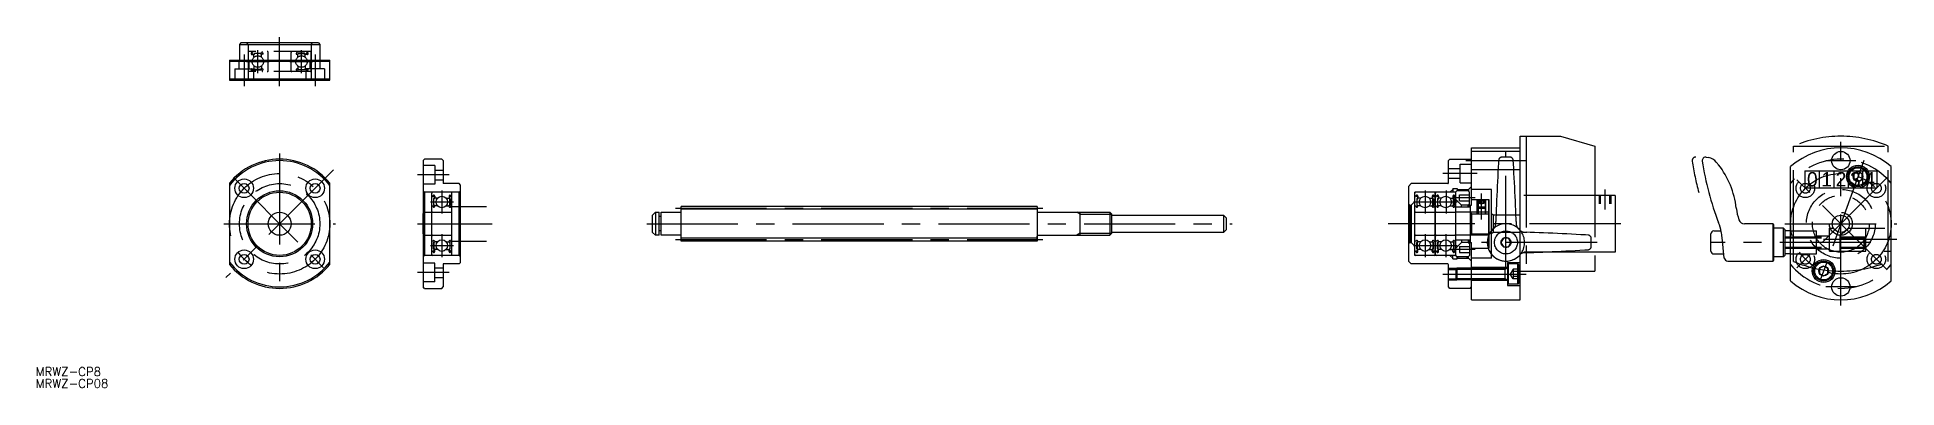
# Model space of a CAD drawing. Extents: x -84 to 564, y -57 to 65.
import ezdxf

# ---------------------------------------------------------------- set-up
doc = ezdxf.new("R2010")
doc.units = 0
for name, pattern in [('CENTER', [50.8, 31.75, -6.35, 6.35, -6.35]), ('DASHED', [19.05, 12.7, -6.35]), ('PHANTOM', [63.5, 31.75, -6.35, 6.35, -6.35, 6.35, -6.35])]:
    doc.linetypes.add(name, pattern=pattern)
doc.layers.get('0').update_dxf_attribs({"linetype": 'CONTINUOUS'})
doc.layers.add('CENTER', color=1, linetype='CENTER')
doc.styles.add('MS_明朝', font='txt', dxfattribs={"height": 2.5})
doc.styles.get("Standard").update_dxf_attribs({"font": 'txt.shx', "height": 3, "bigfont": 'bigfont.shx'})

msp = doc.modelspace()

# ---------------------------------------------------------------- linework, layer by layer
at = {"color": 7, "linetype": 'CONTINUOUS'}
for p, q in [((-13.5, 63), (-14, 62.5)), ((-14, 62.5), (14, 62.5)), ((-14, 62.5), (-14, 57)), ((13.5, 63), (-13.5, 63)), ((13.5, 63), (14, 62.5)), ((14, 62.5), (14, 57)), ((-17.5, 57), (17.5, 57)), ((-17.5, 57), (-17.5, 50)), ((17.5, 56.5), (-17.5, 56.5)), ((17.5, 50), (17.5, 57)), ((-17.5, 50.5), (17.5, 50.5)), ((-17.5, 50), (17.5, 50)), ((415.33, 6.5), (415.33, 26.5)), ((415.33, 26.5), (432.33, 26.5)), ((432.33, -26.5), (432.33, 26.5)), ((50.53, 22.5), (50.03, 22)), ((50.03, 22), (50.03, -22)), ((54.03, 20.25), (50.03, 20.25)), ((56.53, 22.5), (50.53, 22.5)), ((54.03, 20.25), (54.03, 13.75)), ((57.03, 22), (56.53, 22.5)), ((57.03, 22), (57.03, 14)), ((407.33, 22), (407.83, 22.5)), ((407.33, 14.3), (407.33, 22)), ((407.83, 22.5), (414.83, 22.5)), ((411.33, 20.75), (415.33, 20.75)), ((411.33, 14.25), (411.33, 20.75)), ((414.83, 22.5), (415.33, 22)), ((432.33, 25.2), (415.33, 25.2)), ((497.15, 23.21), (497.96, 23.07)), ((526.53, -19.9), (526.53, 19.9)), ((561.53, -19.9), (561.53, 19.9)), ((-17.5, 14.14), (-17.5, -14.14)), ((17.5, -14.14), (17.5, 14.14)), ((54.03, 13.75), (50.03, 13.75)), ((54.03, 18.7), (57.03, 18.7)), ((54.03, 15.3), (57.03, 15.3)), ((62.53, 14), (57.03, 14)), ((63.03, 13.5), (62.53, 14)), ((63.03, -13.5), (63.03, 13.5)), ((393.33, 13), (394.33, 14)), ((393.33, 13), (393.33, -13)), ((407.03, 14), (394.33, 14)), ((411.33, 19.2), (407.33, 19.2)), ((411.33, 15.8), (407.33, 15.8)), ((411.33, 14.25), (415.33, 14.25)), ((415.33, 13), (414.33, 12)), ((432.33, 18.8), (415.33, 18.8)), ((550.01, 18.18), (548.51, 17.31)), ((548.51, 17.31), (548.51, 15.58)), ((548.51, 15.58), (550.01, 14.71)), ((551.51, 17.31), (550.01, 18.18)), ((550.01, 14.71), (551.51, 15.58)), ((551.51, 15.58), (551.51, 17.31)), ((50.53, 11), (50.03, 11.5)), ((50.53, 11), (50.53, -11)), ((62.53, 11), (50.53, 11)), ((53.03, -10.7), (53.03, 10.7)), ((53.13, 9.65), (53.03, 9.75)), ((53.36, 9.65), (53.13, 9.65)), ((53.36, 9.65), (53.47, 9.83)), ((53.41, 9.47), (53.53, 9.4)), ((53.48, 9.58), (53.59, 9.77)), ((53.59, 9.52), (53.48, 9.58)), ((53.53, 9.4), (53.59, 9.52)), ((53.9, 8.95), (53.63, 8.68)), ((53.63, 8.68), (53.63, 6.5)), ((54.03, 8.89), (53.76, 8.63)), ((53.76, 6.5), (53.76, 8.63)), ((53.96, 6.5), (53.76, 6.5)), ((53.9, 9.68), (53.9, 8.95)), ((53.96, 6.37), (53.96, 6.5)), ((54.03, 9.68), (54.03, 8.89)), ((54.03, 9.05), (54.13, 8.95)), ((55.05, 8.95), (54.13, 8.95)), ((58.01, 8.95), (58.93, 8.95)), ((59.03, 9.05), (58.93, 8.95)), ((59.03, 9.68), (59.03, 8.89)), ((59.03, 8.89), (59.3, 8.63)), ((59.1, 6.37), (59.1, 6.5)), ((59.1, 6.5), (59.3, 6.5)), ((59.16, 9.68), (59.16, 8.95)), ((59.16, 8.95), (59.43, 8.68)), ((59.3, 6.5), (59.3, 8.63)), ((59.43, 8.68), (59.43, 6.5)), ((59.58, 9.58), (59.47, 9.77)), ((59.47, 9.52), (59.58, 9.58)), ((59.53, 9.4), (59.47, 9.52)), ((59.65, 9.47), (59.53, 9.4)), ((59.7, 9.65), (59.59, 9.83)), ((59.7, 9.65), (59.93, 9.65)), ((59.93, 9.65), (60.03, 9.75)), ((60.03, -10.7), (60.03, 10.7)), ((63.03, 11.5), (62.53, 11)), ((62.53, -11), (62.53, 11)), ((393.83, 6.5), (393.33, 7)), ((393.83, 6.5), (393.83, -6.5)), ((393.83, 6.5), (394.33, 6.5)), ((394.33, 6.5), (395.63, 7.8)), ((394.33, 6.5), (394.33, -6.5)), ((409.83, 11), (395.63, 11)), ((395.63, -11), (395.63, 11)), ((395.73, 9.65), (395.63, 9.75)), ((395.96, 9.65), (395.73, 9.65)), ((395.96, 9.65), (396.07, 9.83)), ((396.01, 9.47), (396.13, 9.4)), ((396.08, 9.58), (396.19, 9.77)), ((396.2, 9.52), (396.08, 9.58)), ((396.13, 9.4), (396.2, 9.52)), ((396.5, 8.95), (396.23, 8.68)), ((396.23, 8.68), (396.23, 6.5)), ((396.63, 8.89), (396.36, 8.63)), ((396.36, 6.5), (396.36, 8.63)), ((396.56, 6.5), (396.36, 6.5)), ((396.5, 9.68), (396.5, 8.95)), ((396.56, 6.37), (396.56, 6.5)), ((396.63, 9.68), (396.63, 8.89)), ((396.63, 9.05), (396.73, 8.95)), ((397.66, 8.95), (396.73, 8.95)), ((400.61, 8.95), (401.53, 8.95)), ((401.63, 9.05), (401.53, 8.95)), ((401.63, 9.68), (401.63, 8.89)), ((401.63, 8.89), (401.9, 8.63)), ((401.7, 6.5), (401.9, 6.5)), ((401.7, 6.37), (401.7, 6.5)), ((401.76, 9.68), (401.76, 8.95)), ((401.76, 8.95), (402.03, 8.68)), ((401.9, 6.5), (401.9, 8.63)), ((402.03, 8.68), (402.03, 6.5)), ((402.18, 9.58), (402.07, 9.77)), ((402.07, 9.52), (402.18, 9.58)), ((402.13, 9.4), (402.07, 9.52)), ((402.25, 9.47), (402.13, 9.4)), ((402.3, 9.65), (402.19, 9.83)), ((402.3, 9.65), (402.53, 9.65)), ((402.53, 9.65), (402.63, 9.75)), ((402.63, -10.7), (402.63, 10.7)), ((402.83, -10.7), (402.83, 10.7)), ((402.93, 9.65), (402.83, 9.75)), ((403.16, 9.65), (402.93, 9.65)), ((403.16, 9.65), (403.27, 9.83)), ((403.21, 9.47), (403.33, 9.4)), ((403.28, 9.58), (403.39, 9.77)), ((403.4, 9.52), (403.28, 9.58)), ((403.33, 9.4), (403.4, 9.52)), ((403.7, 8.95), (403.43, 8.68)), ((403.43, 8.68), (403.43, 6.5)), ((403.83, 8.89), (403.56, 8.63)), ((403.56, 6.5), (403.56, 8.63)), ((403.76, 6.5), (403.56, 6.5)), ((403.7, 9.68), (403.7, 8.95)), ((403.76, 6.37), (403.76, 6.5)), ((403.83, 9.68), (403.83, 8.89)), ((403.83, 9.05), (403.93, 8.95)), ((404.86, 8.95), (403.93, 8.95)), ((407.81, 8.95), (408.73, 8.95)), ((407.83, 11), (408.83, 12)), ((408.83, 9.05), (408.73, 8.95)), ((408.83, 12.25), (410.33, 12.25)), ((408.83, 12.25), (408.83, 11)), ((408.83, 9.68), (408.83, 8.89)), ((408.83, 8.89), (409.1, 8.63)), ((408.9, 6.5), (409.1, 6.5)), ((408.9, 6.37), (408.9, 6.5)), ((408.96, 9.68), (408.96, 8.95)), ((408.96, 8.95), (409.23, 8.68)), ((409.1, 6.5), (409.1, 8.63)), ((409.23, 8.68), (409.23, 6.5)), ((409.38, 9.58), (409.27, 9.77)), ((409.27, 9.52), (409.38, 9.58)), ((409.33, 9.4), (409.27, 9.52)), ((409.45, 9.47), (409.33, 9.4)), ((409.5, 9.65), (409.39, 9.83)), ((409.5, 9.65), (409.73, 9.65)), ((409.73, 9.65), (409.83, 9.75)), ((410.73, 12), (409.83, 11.1)), ((409.83, -11.1), (409.83, 11.1)), ((411.83, 6.5), (409.83, 8.5)), ((410.33, 12.25), (410.33, 11.6)), ((410.73, 12), (413.63, 12)), ((411.13, 10.05), (414.63, 10.05)), ((411.13, 7.95), (411.13, 10.05)), ((411.13, 7.95), (414.63, 7.95)), ((414.13, 6.5), (411.83, 6.5)), ((411.83, 5.75), (411.83, 6.5)), ((413.63, 12), (414.63, 11)), ((414.63, 7), (414.13, 6.5)), ((414.13, 5.75), (414.13, 6.5)), ((414.33, 11.46), (414.17, 11.46)), ((414.33, 12), (414.33, 11.3)), ((414.63, 5.75), (414.63, 11)), ((414.83, 6.5), (414.83, -6.5)), ((414.83, 6.5), (415.33, 6.5)), ((422.33, 12), (415.33, 12)), ((415.33, 8.5), (421.33, 8.5)), ((417.33, 8.14), (417.6, 8.41)), ((417.33, 5.91), (417.33, 8.14)), ((417.33, 8.14), (420.33, 8.14)), ((417.6, 8.5), (417.6, 8.41)), ((417.6, 8.41), (420.06, 8.41)), ((420.06, 8.5), (420.06, 8.41)), ((420.33, 8.14), (420.06, 8.41)), ((420.33, 5.91), (420.33, 8.14)), ((421.33, -8.5), (421.33, 8.5)), ((421.33, 8.5), (421.33, -8.5)), ((422.33, -12), (422.33, 12)), ((53.13, 6.1), (53.03, 6)), ((53.36, 6.1), (53.13, 6.1)), ((53.33, 4), (59.73, 4)), ((53.36, 6.1), (53.58, 5.84)), ((53.76, 6.37), (53.96, 6.37)), ((53.96, 5.92), (54.07, 6.21)), ((54.07, 6.21), (54.17, 6.3)), ((55.01, 6.3), (54.17, 6.3)), ((58.05, 6.3), (58.89, 6.3)), ((58.99, 6.21), (58.89, 6.3)), ((59.1, 5.92), (58.99, 6.21)), ((59.3, 6.37), (59.1, 6.37)), ((59.7, 6.1), (59.48, 5.84)), ((59.7, 6.1), (59.93, 6.1)), ((59.93, 6.1), (60.03, 6)), ((129.94, 3), (130.94, 4)), ((129.94, -3), (129.94, 3)), ((130.94, 4), (130.94, -4)), ((130.94, 4), (132.24, 4)), ((132.24, -4), (132.24, 4)), ((132.94, 2.5), (132.24, 2.5)), ((132.94, 4), (139.64, 4)), ((132.94, -4), (132.94, 4)), ((263.94, 6), (139.94, 6)), ((139.94, 4.3), (139.94, 6)), ((139.94, -6), (139.94, 6)), ((263.94, 6), (263.94, -6)), ((264.24, 4), (289.26, 4)), ((278.94, -4), (278.94, 4)), ((289.26, 4), (289.94, 3.32)), ((289.26, 4), (289.26, -4)), ((289.94, -3.32), (289.94, 3.32)), ((289.94, 3), (328.94, 3)), ((328.94, 3), (329.94, 2)), ((328.94, 3), (328.94, -3)), ((329.94, -2), (329.94, 2)), ((395.73, 6.1), (395.63, 6)), ((395.96, 6.1), (395.73, 6.1)), ((395.93, 4), (402.33, 4)), ((395.96, 6.1), (396.18, 5.84)), ((396.36, 6.37), (396.56, 6.37)), ((396.56, 5.92), (396.67, 6.21)), ((396.67, 6.21), (396.77, 6.3)), ((397.61, 6.3), (396.77, 6.3)), ((400.65, 6.3), (401.49, 6.3)), ((401.59, 6.21), (401.49, 6.3)), ((401.7, 5.92), (401.59, 6.21)), ((401.9, 6.37), (401.7, 6.37)), ((402.3, 6.1), (402.08, 5.84)), ((402.3, 6.1), (402.53, 6.1)), ((402.53, 6.1), (402.63, 6)), ((402.83, 6), (402.63, 6)), ((402.83, 4.3), (402.63, 4.3)), ((402.93, 6.1), (402.83, 6)), ((403.16, 6.1), (402.93, 6.1)), ((403.13, 4), (409.53, 4)), ((403.16, 6.1), (403.38, 5.84)), ((403.56, 6.37), (403.76, 6.37)), ((403.76, 5.92), (403.87, 6.21)), ((403.87, 6.21), (403.97, 6.3)), ((404.81, 6.3), (403.97, 6.3)), ((407.85, 6.3), (408.69, 6.3)), ((408.79, 6.21), (408.69, 6.3)), ((408.9, 5.92), (408.79, 6.21)), ((409.1, 6.37), (408.9, 6.37)), ((409.5, 6.1), (409.28, 5.84)), ((409.5, 6.1), (409.73, 6.1)), ((409.73, 6.1), (409.83, 6)), ((414.83, 5.75), (409.83, 5.75)), ((414.83, 4), (409.83, 4)), ((414.83, 4), (415.37, 3.46)), ((415.37, 3.46), (415.37, -3.46)), ((415.37, 3.46), (421.33, 3.46)), ((417.83, 5.41), (417.33, 5.91)), ((417.33, 5.91), (420.33, 5.91)), ((417.6, 5.64), (417.6, 3.46)), ((417.83, 5.41), (419.83, 5.41)), ((419.83, 5.41), (420.33, 5.91)), ((420.06, 5.64), (420.06, 3.46)), ((422.83, 3), (422.33, 3.5)), ((422.83, 3), (422.83, -3)), ((432.33, 3), (422.83, 3)), ((520.44, 0), (510.41, 0)), ((520.44, -13), (520.44, 0)), ((520.53, -0.2), (520.44, 0)), ((53.13, -6.1), (53.03, -6)), ((53.36, -6.1), (53.13, -6.1)), ((53.33, -4), (59.73, -4)), ((53.36, -6.1), (53.58, -5.84)), ((53.76, -6.37), (53.96, -6.37)), ((53.96, -5.92), (54.07, -6.21)), ((53.96, -6.37), (53.96, -6.5)), ((54.07, -6.21), (54.17, -6.3)), ((55.01, -6.3), (54.17, -6.3)), ((58.05, -6.3), (58.89, -6.3)), ((58.99, -6.21), (58.89, -6.3)), ((59.1, -5.92), (58.99, -6.21)), ((59.3, -6.37), (59.1, -6.37)), ((59.1, -6.37), (59.1, -6.5)), ((59.7, -6.1), (59.48, -5.84)), ((59.7, -6.1), (59.93, -6.1)), ((59.93, -6.1), (60.03, -6)), ((129.94, -3), (130.94, -4)), ((132.24, -4), (130.94, -4)), ((132.94, -2.5), (132.24, -2.5)), ((139.64, -4), (132.94, -4)), ((263.94, -6), (139.94, -6)), ((263.94, -6), (263.94, -4.3)), ((264.24, -4), (289.26, -4)), ((289.26, -4), (289.94, -3.32)), ((328.94, -3), (289.94, -3)), ((328.94, -3), (329.94, -2)), ((395.73, -6.1), (395.63, -6)), ((395.96, -6.1), (395.73, -6.1)), ((395.93, -4), (402.33, -4)), ((395.96, -6.1), (396.18, -5.84)), ((396.36, -6.37), (396.56, -6.37)), ((396.56, -5.92), (396.67, -6.21)), ((396.56, -6.37), (396.56, -6.5)), ((396.67, -6.21), (396.77, -6.3)), ((397.61, -6.3), (396.77, -6.3)), ((400.65, -6.3), (401.49, -6.3)), ((401.59, -6.21), (401.49, -6.3)), ((401.7, -5.92), (401.59, -6.21)), ((401.7, -6.37), (401.7, -6.5)), ((401.9, -6.37), (401.7, -6.37)), ((402.3, -6.1), (402.08, -5.84)), ((402.3, -6.1), (402.53, -6.1)), ((402.53, -6.1), (402.63, -6)), ((402.83, -4.3), (402.63, -4.3)), ((402.83, -6), (402.63, -6)), ((402.93, -6.1), (402.83, -6)), ((403.16, -6.1), (402.93, -6.1)), ((403.13, -4), (409.53, -4)), ((403.16, -6.1), (403.38, -5.84)), ((403.56, -6.37), (403.76, -6.37)), ((403.76, -5.92), (403.87, -6.21)), ((403.76, -6.37), (403.76, -6.5)), ((403.87, -6.21), (403.97, -6.3)), ((404.81, -6.3), (403.97, -6.3)), ((407.85, -6.3), (408.69, -6.3)), ((408.79, -6.21), (408.69, -6.3)), ((408.9, -5.92), (408.79, -6.21)), ((408.9, -6.37), (408.9, -6.5)), ((409.1, -6.37), (408.9, -6.37)), ((409.5, -6.1), (409.28, -5.84)), ((409.5, -6.1), (409.73, -6.1)), ((409.73, -6.1), (409.83, -6)), ((414.83, -4), (409.83, -4)), ((414.83, -5.75), (409.83, -5.75)), ((411.83, -5.75), (411.83, -6.5)), ((414.13, -5.75), (414.13, -6.5)), ((414.63, -5.75), (414.63, -11)), ((414.83, -4), (415.37, -3.46)), ((415.37, -3.46), (421.33, -3.46)), ((422.83, -3), (422.33, -3.5)), ((432.33, -3), (422.83, -3)), ((498.73, -9.5), (498.73, -3.5)), ((499.73, -2.5), (502.28, -2.5)), ((503.42, -11.93), (502.65, -4.75)), ((520.53, -0.2), (520.53, -12.8)), ((524.03, -1.5), (520.53, -1.5)), ((524.03, -11.5), (524.03, -1.5)), ((524.53, -2), (524.03, -1.5)), ((524.53, -2), (524.53, -11)), ((526.53, -2.5), (524.53, -2.5)), ((50.53, -11), (50.03, -11.5)), ((62.53, -11), (50.53, -11)), ((53.13, -9.65), (53.03, -9.75)), ((53.36, -9.65), (53.13, -9.65)), ((53.36, -9.65), (53.47, -9.83)), ((53.41, -9.47), (53.53, -9.4)), ((53.59, -9.52), (53.48, -9.58)), ((53.48, -9.58), (53.59, -9.77)), ((53.53, -9.4), (53.59, -9.52)), ((53.63, -8.68), (53.63, -6.5)), ((53.9, -8.95), (53.63, -8.68)), ((53.96, -6.5), (53.76, -6.5)), ((53.76, -6.5), (53.76, -8.63)), ((54.03, -8.89), (53.76, -8.63)), ((53.9, -9.68), (53.9, -8.95)), ((54.03, -9.68), (54.03, -8.89)), ((54.03, -9.05), (54.13, -8.95)), ((55.05, -8.95), (54.13, -8.95)), ((58.01, -8.95), (58.93, -8.95)), ((59.03, -9.05), (58.93, -8.95)), ((59.03, -8.89), (59.3, -8.63)), ((59.03, -9.68), (59.03, -8.89)), ((59.1, -6.5), (59.3, -6.5)), ((59.16, -8.95), (59.43, -8.68)), ((59.16, -9.68), (59.16, -8.95)), ((59.3, -6.5), (59.3, -8.63)), ((59.43, -8.68), (59.43, -6.5)), ((59.53, -9.4), (59.47, -9.52)), ((59.47, -9.52), (59.58, -9.58)), ((59.58, -9.58), (59.47, -9.77)), ((59.65, -9.47), (59.53, -9.4)), ((59.7, -9.65), (59.59, -9.83)), ((59.7, -9.65), (59.93, -9.65)), ((59.93, -9.65), (60.03, -9.75)), ((62.53, -11), (63.03, -11.5)), ((393.83, -6.5), (393.33, -7)), ((393.83, -6.5), (394.33, -6.5)), ((394.33, -6.5), (395.63, -7.8)), ((395.73, -9.65), (395.63, -9.75)), ((409.83, -11), (395.63, -11)), ((395.96, -9.65), (395.73, -9.65)), ((395.96, -9.65), (396.07, -9.83)), ((396.01, -9.47), (396.13, -9.4)), ((396.2, -9.52), (396.08, -9.58)), ((396.08, -9.58), (396.19, -9.77)), ((396.13, -9.4), (396.2, -9.52)), ((396.23, -8.68), (396.23, -6.5)), ((396.5, -8.95), (396.23, -8.68)), ((396.36, -6.5), (396.36, -8.63)), ((396.56, -6.5), (396.36, -6.5)), ((396.63, -8.89), (396.36, -8.63)), ((396.5, -9.68), (396.5, -8.95)), ((396.63, -9.68), (396.63, -8.89)), ((396.63, -9.05), (396.73, -8.95)), ((397.66, -8.95), (396.73, -8.95)), ((400.61, -8.95), (401.53, -8.95)), ((401.63, -9.05), (401.53, -8.95)), ((401.63, -8.89), (401.9, -8.63)), ((401.63, -9.68), (401.63, -8.89)), ((401.7, -6.5), (401.9, -6.5)), ((401.76, -8.95), (402.03, -8.68)), ((401.76, -9.68), (401.76, -8.95)), ((401.9, -6.5), (401.9, -8.63)), ((402.03, -8.68), (402.03, -6.5)), ((402.13, -9.4), (402.07, -9.52)), ((402.07, -9.52), (402.18, -9.58)), ((402.18, -9.58), (402.07, -9.77)), ((402.25, -9.47), (402.13, -9.4)), ((402.3, -9.65), (402.19, -9.83)), ((402.3, -9.65), (402.53, -9.65)), ((402.53, -9.65), (402.63, -9.75)), ((402.93, -9.65), (402.83, -9.75)), ((403.16, -9.65), (402.93, -9.65)), ((403.16, -9.65), (403.27, -9.83)), ((403.21, -9.47), (403.33, -9.4)), ((403.4, -9.52), (403.28, -9.58)), ((403.28, -9.58), (403.39, -9.77)), ((403.33, -9.4), (403.4, -9.52)), ((403.43, -8.68), (403.43, -6.5)), ((403.7, -8.95), (403.43, -8.68)), ((403.56, -6.5), (403.56, -8.63)), ((403.76, -6.5), (403.56, -6.5)), ((403.83, -8.89), (403.56, -8.63)), ((403.7, -9.68), (403.7, -8.95)), ((403.83, -9.68), (403.83, -8.89)), ((403.83, -9.05), (403.93, -8.95)), ((404.86, -8.95), (403.93, -8.95)), ((407.81, -8.95), (408.73, -8.95)), ((407.83, -11), (408.83, -12)), ((408.83, -9.05), (408.73, -8.95)), ((408.83, -8.89), (409.1, -8.63)), ((408.83, -9.68), (408.83, -8.89)), ((408.83, -12.25), (408.83, -11)), ((408.83, -12.25), (410.33, -12.25)), ((408.9, -6.5), (409.1, -6.5)), ((408.96, -8.95), (409.23, -8.68)), ((408.96, -9.68), (408.96, -8.95)), ((409.1, -6.5), (409.1, -8.63)), ((409.23, -8.68), (409.23, -6.5)), ((409.33, -9.4), (409.27, -9.52)), ((409.27, -9.52), (409.38, -9.58)), ((409.38, -9.58), (409.27, -9.77)), ((409.45, -9.47), (409.33, -9.4)), ((409.5, -9.65), (409.39, -9.83)), ((409.5, -9.65), (409.73, -9.65)), ((409.73, -9.65), (409.83, -9.75)), ((411.83, -6.5), (409.83, -8.5)), ((410.73, -12), (409.83, -11.1)), ((410.33, -12.25), (410.33, -11.6)), ((410.73, -12), (413.63, -12)), ((411.13, -7.95), (414.63, -7.95)), ((411.13, -7.95), (411.13, -10.05)), ((411.13, -10.05), (414.63, -10.05)), ((414.13, -6.5), (411.83, -6.5)), ((413.63, -12), (414.63, -11)), ((414.63, -7), (414.13, -6.5)), ((414.33, -11.46), (414.17, -11.46)), ((414.33, -12), (414.33, -11.3)), ((415.33, -13), (414.33, -12)), ((414.83, -6.5), (415.33, -6.5)), ((415.33, -26.5), (415.33, -6.5)), ((415.33, -8.5), (421.33, -8.5)), ((422.33, -12), (415.33, -12)), ((499.73, -10.5), (503.26, -10.5)), ((520.44, -13), (520.53, -12.8)), ((524.03, -11.5), (520.53, -11.5)), ((524.53, -11), (524.03, -11.5)), ((526.53, -10.5), (524.53, -10.5)), ((54.03, -13.75), (50.03, -13.75)), ((54.03, -20.25), (54.03, -13.75)), ((54.03, -15.3), (57.03, -15.3)), ((54.03, -18.7), (57.03, -18.7)), ((57.03, -14), (57.03, -22)), ((62.53, -14), (57.03, -14)), ((63.03, -13.5), (62.53, -14)), ((393.33, -13), (394.33, -14)), ((407.03, -14), (394.33, -14)), ((407.33, -22), (407.33, -14.3)), ((407.33, -15.88), (409.83, -15.88)), ((407.33, -19.12), (409.83, -19.12)), ((410.21, -15.5), (409.83, -15.88)), ((409.83, -15.88), (409.83, -19.12)), ((409.83, -19.12), (410.21, -19.5)), ((410.21, -15.5), (410.21, -19.5)), ((427.63, -15.5), (410.21, -15.5)), ((427.83, -15.25), (415.33, -15.25)), ((427.03, -19.5), (427.03, -15.5)), ((427.83, -13.5), (427.83, -21.5)), ((427.83, -13.5), (432.33, -13.5)), ((428.23, -14), (427.83, -14.4)), ((428.23, -21), (428.23, -14)), ((431.43, -14), (428.23, -14)), ((431.43, -21), (431.43, -14)), ((431.43, -14), (431.83, -14.4)), ((431.83, -20.6), (431.83, -14.4)), ((504.61, -13), (520.44, -13)), ((538.04, -14.71), (536.54, -15.58)), ((536.54, -15.58), (536.54, -17.31)), ((536.54, -17.31), (538.04, -18.18)), ((539.54, -15.58), (538.04, -14.71)), ((538.04, -18.18), (539.54, -17.31)), ((539.54, -17.31), (539.54, -15.58)), ((54.03, -20.25), (50.03, -20.25)), ((50.53, -22.5), (50.03, -22)), ((50.53, -22.5), (56.53, -22.5)), ((56.53, -22.5), (57.03, -22)), ((407.83, -22.5), (407.33, -22)), ((414.83, -22.5), (407.83, -22.5)), ((427.63, -19.5), (410.21, -19.5)), ((414.83, -22.5), (415.33, -22)), ((427.83, -19.75), (415.33, -19.75)), ((427.83, -20.6), (428.23, -21)), ((427.83, -21.5), (432.33, -21.5)), ((431.43, -21), (428.23, -21)), ((431.83, -20.6), (431.43, -21)), ((415.33, -26.5), (432.33, -26.5))]:
    msp.add_line(p, q, dxfattribs=at)
at = {"color": 3, "linetype": 'DASHED'}
for p, q in [((-11.5, 63), (-11, 62.5)), ((-11, 62.5), (-11, 50.5)), ((-11, 59.7), (-11, 53.3)), ((10.7, 60), (-10.7, 60)), ((-9.65, 59.67), (-9.83, 59.56)), ((-9.58, 59.55), (-9.77, 59.44)), ((-9.65, 59.9), (-9.75, 60)), ((-9.68, 59.13), (-8.95, 59.13)), ((-9.68, 59), (-8.89, 59)), ((-9.65, 59.67), (-9.65, 59.9)), ((-9.52, 59.44), (-9.58, 59.55)), ((-9.4, 59.5), (-9.52, 59.44)), ((-9.47, 59.62), (-9.4, 59.5)), ((-9.05, 59), (-8.95, 58.9)), ((-8.95, 59.13), (-8.68, 59.4)), ((-8.95, 57.98), (-8.95, 58.9)), ((-8.89, 59), (-8.63, 59.27)), ((-8.68, 59.4), (-6.5, 59.4)), ((-6.5, 59.27), (-8.63, 59.27)), ((-6.5, 59.07), (-6.5, 59.27)), ((-6.37, 59.07), (-6.5, 59.07)), ((-6.37, 59.27), (-6.37, 59.07)), ((-6.21, 58.96), (-6.3, 58.86)), ((-6.3, 58.02), (-6.3, 58.86)), ((-5.92, 59.07), (-6.21, 58.96)), ((-6.1, 59.9), (-6, 60)), ((-6.1, 59.67), (-6.1, 59.9)), ((-6.1, 59.67), (-5.84, 59.45)), ((-4, 53.3), (-4, 59.7)), ((4, 53.3), (4, 59.7)), ((6.1, 59.67), (5.84, 59.45)), ((5.92, 59.07), (6.21, 58.96)), ((6.1, 59.9), (6, 60)), ((6.1, 59.67), (6.1, 59.9)), ((6.21, 58.96), (6.3, 58.86)), ((6.3, 58.02), (6.3, 58.86)), ((6.37, 59.27), (6.37, 59.07)), ((6.37, 59.07), (6.5, 59.07)), ((8.68, 59.4), (6.5, 59.4)), ((6.5, 59.27), (8.63, 59.27)), ((6.5, 59.07), (6.5, 59.27)), ((8.89, 59), (8.63, 59.27)), ((8.95, 59.13), (8.68, 59.4)), ((9.68, 59), (8.89, 59)), ((9.68, 59.13), (8.95, 59.13)), ((9.05, 59), (8.95, 58.9)), ((8.95, 57.98), (8.95, 58.9)), ((9.47, 59.62), (9.4, 59.5)), ((9.4, 59.5), (9.52, 59.44)), ((9.52, 59.44), (9.58, 59.55)), ((9.58, 59.55), (9.77, 59.44)), ((9.65, 59.9), (9.75, 60)), ((9.65, 59.67), (9.65, 59.9)), ((9.65, 59.67), (9.83, 59.56)), ((11, 62.5), (11.5, 63)), ((11, 62.5), (11, 50.5)), ((11, 53.3), (11, 59.7)), ((-15.62, 54), (-15.62, 50)), ((-15.62, 54), (-9.12, 54)), ((-14.07, 54), (-14.07, 57)), ((10.7, 53), (-10.7, 53)), ((-10.67, 54), (-10.67, 57)), ((-9.65, 53.33), (-9.83, 53.44)), ((-9.58, 53.45), (-9.77, 53.56)), ((-9.65, 53.1), (-9.75, 53)), ((-9.68, 54), (-8.89, 54)), ((-9.68, 53.87), (-8.95, 53.87)), ((-9.65, 53.33), (-9.65, 53.1)), ((-9.52, 53.56), (-9.58, 53.45)), ((-9.4, 53.5), (-9.52, 53.56)), ((-9.47, 53.38), (-9.4, 53.5)), ((-9.12, 54), (-9.12, 50)), ((-9.05, 54), (-8.95, 54.1)), ((-8.95, 55.02), (-8.95, 54.1)), ((-8.95, 53.87), (-8.68, 53.6)), ((-8.89, 54), (-8.63, 53.73)), ((-8.68, 53.6), (-6.5, 53.6)), ((-6.5, 53.73), (-8.63, 53.73)), ((-6.37, 53.93), (-6.5, 53.93)), ((-6.5, 53.93), (-6.5, 53.73)), ((-6.37, 53.73), (-6.37, 53.93)), ((-6.3, 54.98), (-6.3, 54.14)), ((-6.21, 54.04), (-6.3, 54.14)), ((-5.92, 53.93), (-6.21, 54.04)), ((-6.1, 53.33), (-5.84, 53.55)), ((-6.1, 53.33), (-6.1, 53.1)), ((-6.1, 53.1), (-6, 53)), ((6.1, 53.33), (5.84, 53.55)), ((5.92, 53.93), (6.21, 54.04)), ((6.1, 53.1), (6, 53)), ((6.1, 53.33), (6.1, 53.1)), ((6.21, 54.04), (6.3, 54.14)), ((6.3, 54.98), (6.3, 54.14)), ((6.37, 53.73), (6.37, 53.93)), ((6.37, 53.93), (6.5, 53.93)), ((6.5, 53.93), (6.5, 53.73)), ((6.5, 53.73), (8.63, 53.73)), ((8.68, 53.6), (6.5, 53.6)), ((8.89, 54), (8.63, 53.73)), ((8.95, 53.87), (8.68, 53.6)), ((9.68, 54), (8.89, 54)), ((8.95, 55.02), (8.95, 54.1)), ((9.05, 54), (8.95, 54.1)), ((9.68, 53.87), (8.95, 53.87)), ((15.62, 54), (9.12, 54)), ((9.12, 54), (9.12, 50)), ((9.4, 53.5), (9.52, 53.56)), ((9.47, 53.38), (9.4, 53.5)), ((9.52, 53.56), (9.58, 53.45)), ((9.58, 53.45), (9.77, 53.56)), ((9.65, 53.33), (9.83, 53.44)), ((9.65, 53.33), (9.65, 53.1)), ((9.65, 53.1), (9.75, 53)), ((10.67, 54), (10.67, 57)), ((14.07, 54), (14.07, 57)), ((15.62, 54), (15.62, 50)), ((-11, 50.5), (-11.5, 50)), ((11, 50.5), (11.5, 50)), ((417.96, 8.41), (417.96, 7.21)), ((417.96, 7.21), (419.7, 7.21)), ((418.08, 7.21), (418.83, 6.78)), ((418.4, 8.41), (418.4, 7.21)), ((419.58, 7.21), (418.83, 6.78)), ((419.26, 8.41), (419.26, 7.21)), ((419.7, 8.41), (419.7, 7.21)), ((524.53, -4.5), (552.67, -4.5)), ((524.53, -4.88), (552.67, -4.88)), ((526.53, -2.5), (535.53, -2.5)), ((535.53, -10.5), (535.53, -2.5)), ((535.53, -4.25), (540.03, -4.25)), ((540.03, -9.5), (540.03, -1.5)), ((540.03, -1.5), (541.43, -1.5)), ((544.67, -3.2), (543.67, -4.2)), ((543.67, -4.2), (543.67, -9.5)), ((545.07, -3.2), (544.67, -3.2)), ((546.77, -1.5), (545.07, -3.2)), ((546.63, -1.5), (561.53, -1.5)), ((552.15, -8.5), (552.15, -4.5)), ((552.53, -4.88), (552.15, -4.5)), ((552.53, -8.12), (552.53, -4.88)), ((552.67, -1.5), (552.67, -9.5)), ((524.53, -8.12), (552.67, -8.12)), ((524.53, -8.5), (552.67, -8.5)), ((526.53, -10.5), (535.53, -10.5)), ((535.53, -8.75), (540.03, -8.75)), ((540.03, -9.5), (561.53, -9.5)), ((552.15, -8.5), (552.53, -8.12)), ((429.83, -15.77), (428.83, -17.5)), ((429.83, -19.23), (428.83, -17.5)), ((431.83, -15.77), (429.83, -15.77)), ((429.83, -15.77), (429.83, -19.23)), ((431.83, -16.63), (429.83, -16.63)), ((431.83, -18.37), (429.83, -18.37)), ((431.83, -19.23), (429.83, -19.23))]:
    msp.add_line(p, q, dxfattribs=at)
at = {"color": 3, "linetype": 'PHANTOM'}
for p, q in [((432.33, 30.5), (446.33, 30.5)), ((432.33, 26.5), (432.33, 30.5)), ((434.33, 30.5), (434.33, -16.5)), ((446.33, 30.5), (458.33, 27.06)), ((458.33, 27.06), (458.33, -16.5)), ((527.53, 27.06), (560.53, 27.06)), ((527.53, -13.1), (527.53, 27.06)), ((560.53, -13.1), (560.53, 27.06)), ((428.68, 23.23), (425.98, 23.23)), ((427.33, -15), (427.33, 25.23)), ((531.53, 18.5), (531.53, 12.5)), ((531.53, 18.5), (556.53, 18.5)), ((536.53, 18.5), (536.53, 12.5)), ((541.53, 18.5), (541.53, 12.5)), ((546.53, 18.5), (546.53, 12.5)), ((551.53, 18.5), (551.53, 12.5)), ((556.53, 18.5), (556.53, 12.5)), ((465.33, 9.9), (432.33, 9.9)), ((459.83, 9.9), (459.83, 7)), ((460.21, 9.9), (460.21, 7)), ((461.83, 11.9), (461.83, 5)), ((463.45, 9.9), (463.45, 7)), ((463.83, 9.9), (463.83, 7)), ((465.33, 9.9), (465.33, -9.9)), ((531.53, 12.5), (556.53, 12.5)), ((50.03, 3.5), (50.53, 4)), ((50.03, -3.5), (50.03, 3.5)), ((50.53, 4), (60.03, 4)), ((60.03, 6), (72.03, 6)), ((50.53, -4), (50.03, -3.5)), ((50.53, -4), (60.03, -4)), ((60.03, -6), (72.03, -6)), ((426.46, -5), (425.6, -6.5)), ((428.2, -5), (426.46, -5)), ((429.06, -6.5), (428.2, -5)), ((457.06, -7.85), (457.06, -5.15)), ((459.06, -6.5), (418.83, -6.5)), ((425.6, -6.5), (426.46, -8)), ((426.46, -8), (428.2, -8)), ((428.2, -8), (429.06, -6.5)), ((465.33, -9.9), (432.33, -9.9)), ((432.33, -16.5), (458.33, -16.5))]:
    msp.add_line(p, q, dxfattribs=at)
at = {"color": 3, "linetype": 'CONTINUOUS'}
for p, q in [((414.17, 11.46), (410.19, 11.46)), ((410.33, 12), (410.73, 12)), ((413.63, 12), (414.33, 12)), ((417.33, 8.14), (417.33, 8.5)), ((417.6, 8.41), (417.6, 5.64)), ((420.06, 8.41), (420.06, 5.64)), ((420.33, 8.14), (420.33, 8.5)), ((263.94, 5.05), (139.94, 5.05)), ((278.94, 3.32), (277.77, 4)), ((278.94, 3.32), (289.94, 3.32)), ((421.33, 4), (414.83, 4)), ((417.33, 3.46), (417.33, 5.91)), ((420.33, 3.46), (420.33, 5.91)), ((263.94, -5.05), (139.94, -5.05)), ((278.94, -3.32), (277.77, -4)), ((278.94, -3.32), (289.94, -3.32)), ((421.33, -4), (414.83, -4)), ((414.17, -11.46), (410.19, -11.46)), ((410.33, -12), (410.73, -12)), ((413.63, -12), (414.33, -12)), ((407.33, -15.5), (410.21, -15.5)), ((427.03, -15.88), (409.83, -15.88)), ((427.03, -19.12), (409.83, -19.12)), ((427.73, -15.47), (427.03, -15.88)), ((427.73, -19.53), (427.03, -19.12)), ((407.33, -19.5), (410.21, -19.5))]:
    msp.add_line(p, q, dxfattribs=at)
at = {"color": 3, "linetype": 'PHANTOM', "flags": 128}
for points in [[(424.78, 22.1), (424.73, 21.23), (424.64, 19.59), (424.55, 17.95), (424.46, 16.31), (424.38, 14.68), (424.3, 13.06), (424.22, 11.45), (424.15, 9.84), (424.08, 8.23), (424.01, 6.64), (423.94, 5.06), (423.88, 3.48), (423.82, 1.91), (423.78, 0.82)], [(430.89, 0.82), (430.86, 1.64), (430.8, 3.21), (430.73, 4.78), (430.67, 6.37), (430.6, 7.96), (430.53, 9.56), (430.45, 11.16), (430.38, 12.78), (430.3, 14.4), (430.21, 16.03), (430.13, 17.66), (430.04, 19.3), (429.95, 20.95), (429.88, 22.1)], [(455.93, -3.95), (455.06, -3.9), (453.42, -3.81), (451.78, -3.72), (450.14, -3.63), (448.52, -3.55), (446.89, -3.47), (445.28, -3.39), (443.67, -3.32), (442.07, -3.24), (440.47, -3.18), (438.89, -3.11), (437.31, -3.05), (435.75, -2.99), (434.65, -2.95)], [(434.65, -10.05), (435.47, -10.02), (437.04, -9.96), (438.61, -9.9), (440.2, -9.84), (441.79, -9.77), (443.39, -9.7), (445, -9.62), (446.61, -9.55), (448.23, -9.47), (449.86, -9.38), (451.49, -9.3), (453.13, -9.21), (454.78, -9.12), (455.93, -9.05)]]:
    msp.add_lwpolyline(points, dxfattribs=at)
at = {"color": 3, "linetype": 'DASHED'}
for centre, radius in [((-7.6, 56.5), 2), ((7.6, 56.5), 2), ((0, 0), 14), ((531.66, 12.37), 3.25), ((531.66, 12.37), 1.7), ((556.4, 12.37), 3.25), ((556.4, 12.37), 1.7), ((544.03, 0), 12), ((544.03, 0), 4), ((531.66, -12.37), 3.25), ((531.66, -12.37), 1.7), ((556.4, -12.37), 3.25), ((556.4, -12.37), 1.7)]:
    msp.add_circle(centre, radius, dxfattribs=at)
at = {"color": 7, "linetype": 'CONTINUOUS'}
for centre, radius in [((544.03, 22), 3.2), ((550.01, 16.44), 4), ((550.01, 16.44), 3.5), ((550.01, 16.44), 3.1), ((-12.37, 12.37), 3.25), ((-12.37, 12.37), 1.7), ((12.37, 12.37), 3.25), ((12.37, 12.37), 1.7), ((550.01, 16.44), 1.73), ((0, 0), 11.5), ((0, 0), 11), ((56.53, 7.6), 2), ((399.13, 7.6), 2), ((406.33, 7.6), 2), ((0, 0), 4), ((544.03, 0), 3), ((56.53, -7.6), 2), ((399.13, -7.6), 2), ((406.33, -7.6), 2), ((-12.37, -12.37), 3.25), ((-12.37, -12.37), 1.7), ((12.37, -12.37), 3.25), ((12.37, -12.37), 1.7), ((538.04, -16.44), 4), ((538.04, -16.44), 3.5), ((538.04, -16.44), 3.1), ((538.04, -16.44), 1.73), ((544.03, -22), 3.2)]:
    msp.add_circle(centre, radius, dxfattribs=at)
at = {"color": 3, "linetype": 'PHANTOM'}
for centre, radius in [((544.03, 0), 9.9), ((427.33, -6.5), 4), ((427.33, -6.5), 1.73)]:
    msp.add_circle(centre, radius, dxfattribs=at)
at = {"color": 3, "linetype": 'DASHED'}
for centre, radius, start, end in [((-10.7, 59.7), 0.3, 90, 180), ((-9.68, 59.3), 0.299, 119.99983, 270), ((-9.68, 59.3), 0.166, 119.99564, 270), ((-9.58, 59.55), 0.133, 29.99875, 120.0031), ((-6.5, 59.27), 0.133, 359.99997, 89.99995), ((-5.98, 59.28), 0.224, 286.8483, 49.99904), ((-4.3, 59.7), 0.3, 0, 90), ((4.3, 59.7), 0.3, 90, 180), ((5.98, 59.28), 0.224, 130.00096, 253.1517), ((6.5, 59.27), 0.133, 90.00005, 180.00003), ((9.58, 59.55), 0.133, 59.9969, 150.00125), ((9.68, 59.3), 0.299, 270, 60.00017), ((9.68, 59.3), 0.166, 270, 60.00436), ((10.7, 59.7), 0.3, 0, 90), ((-10.7, 53.3), 0.3, 180, 270), ((-9.68, 53.7), 0.299, 90, 240.00017), ((-9.68, 53.7), 0.166, 90, 240.00436), ((-9.58, 53.45), 0.133, 239.9969, 330.00125), ((-6.5, 53.73), 0.133, 270.00005, 0.00003), ((-5.98, 53.72), 0.224, 310.00096, 73.1517), ((-4.3, 53.3), 0.3, 270, 0), ((4.3, 53.3), 0.3, 180, 270), ((5.98, 53.72), 0.224, 106.8483, 229.99904), ((6.5, 53.73), 0.133, 179.99997, 269.99995), ((9.58, 53.45), 0.133, 209.99875, 300.0031), ((9.68, 53.7), 0.299, 299.99983, 90), ((9.68, 53.7), 0.166, 299.99564, 90), ((10.7, 53.3), 0.3, 270, 0), ((544.03, 0), 22.5, 38.94244, 141.05756), ((544.03, 0), 22.5, 218.94244, 321.05756)]:
    msp.add_arc(centre, radius, start, end, dxfattribs=at)
at = {"color": 7, "linetype": 'CONTINUOUS'}
for centre, radius, start, end in [((544.03, 0), 26.5, 48.67134, 131.32866), ((0, 0), 22.5, 38.94244, 141.05756), ((0, 0), 22, 37.30179, 142.69821), ((496.94, 22.03), 1.2, 80.00004, 188.36508), ((594.69, 36.41), 100, 188.36508, 201.13623), ((497.18, 18.64), 4.5, 39.79203, 80), ((469.9, -4.08), 40, 38.02118, 39.79204), ((477.78, 2.08), 30, 6.54461, 38.02118), ((407.03, 14.3), 0.3, 270, 0), ((53.33, 10.7), 0.3, 90, 180), ((53.48, 9.58), 0.133, 149.9969, 240.00125), ((53.73, 9.68), 0.299, 0, 150.00017), ((53.73, 9.68), 0.166, 0, 150.00436), ((53.76, 6.5), 0.133, 180.00005, 270.00003), ((59.33, 9.68), 0.299, 29.99983, 180), ((59.33, 9.68), 0.166, 29.99564, 180), ((59.3, 6.5), 0.133, 269.99997, 359.99995), ((59.58, 9.58), 0.133, 299.99875, 30.0031), ((59.73, 10.7), 0.3, 0, 90), ((395.93, 10.7), 0.3, 90, 180), ((396.08, 9.58), 0.133, 149.9969, 240.00125), ((396.33, 9.68), 0.299, 0, 150.00017), ((396.33, 9.68), 0.166, 0, 150.00436), ((396.36, 6.5), 0.133, 180.00005, 270.00003), ((401.93, 9.68), 0.299, 29.99983, 180), ((401.93, 9.68), 0.166, 29.99564, 180), ((401.9, 6.5), 0.133, 269.99997, 359.99995), ((402.18, 9.58), 0.133, 299.99875, 30.0031), ((402.33, 10.7), 0.3, 0, 90), ((403.13, 10.7), 0.3, 90, 180), ((403.28, 9.58), 0.133, 149.9969, 240.00125), ((403.53, 9.68), 0.299, 0, 150.00017), ((403.53, 9.68), 0.166, 0, 150.00436), ((403.56, 6.5), 0.133, 180.00005, 270.00003), ((409.13, 9.68), 0.299, 29.99983, 180), ((409.13, 9.68), 0.166, 29.99564, 180), ((409.1, 6.5), 0.133, 269.99997, 359.99995), ((409.38, 9.58), 0.133, 299.99875, 30.0031), ((409.53, 10.7), 0.3, 0, 90), ((53.33, 4.3), 0.3, 180, 270), ((53.75, 5.98), 0.224, 220.00096, 343.1517), ((59.31, 5.98), 0.224, 196.8483, 319.99904), ((59.73, 4.3), 0.3, 270, 0), ((139.64, 4.3), 0.3, 270, 0), ((264.24, 4.3), 0.3, 180, 270), ((395.93, 4.3), 0.3, 180, 270), ((396.35, 5.98), 0.224, 220.00096, 343.1517), ((401.91, 5.98), 0.224, 196.8483, 319.99904), ((402.33, 4.3), 0.3, 270, 0), ((403.13, 4.3), 0.3, 180, 270), ((403.55, 5.98), 0.224, 220.00096, 343.1517), ((409.11, 5.98), 0.224, 196.8483, 319.99904), ((409.53, 4.3), 0.3, 270, 0), ((482.77, -6.86), 20, 11.92169, 21.13623), ((527.46, 7.78), 20, 186.54461, 198.72255), ((510.41, 2), 2, 198.72255, 270), ((53.33, -4.3), 0.3, 90, 180), ((53.75, -5.98), 0.224, 16.8483, 139.99904), ((53.76, -6.5), 0.133, 89.99997, 179.99995), ((59.31, -5.98), 0.224, 40.00096, 163.1517), ((59.3, -6.5), 0.133, 0.00005, 90.00003), ((59.73, -4.3), 0.3, 0, 90), ((139.64, -4.3), 0.3, 0, 90), ((264.24, -4.3), 0.3, 90, 180), ((395.93, -4.3), 0.3, 90, 180), ((396.35, -5.98), 0.224, 16.8483, 139.99904), ((396.36, -6.5), 0.133, 89.99997, 179.99995), ((401.91, -5.98), 0.224, 40.00096, 163.1517), ((401.9, -6.5), 0.133, 0.00005, 90.00003), ((402.33, -4.3), 0.3, 0, 90), ((403.13, -4.3), 0.3, 90, 180), ((403.55, -5.98), 0.224, 16.8483, 139.99904), ((403.56, -6.5), 0.133, 89.99997, 179.99995), ((409.11, -5.98), 0.224, 40.00096, 163.1517), ((409.1, -6.5), 0.133, 0.00005, 90.00003), ((409.53, -4.3), 0.3, 0, 90), ((499.73, -3.5), 1, 90, 180), ((482.76, -6.87), 20.01, 6.05839, 11.92074), ((53.33, -10.7), 0.3, 180, 270), ((53.48, -9.58), 0.133, 119.99875, 210.0031), ((53.73, -9.68), 0.299, 209.99983, 0), ((53.73, -9.68), 0.166, 209.99564, 0), ((59.33, -9.68), 0.299, 180, 330.00017), ((59.33, -9.68), 0.166, 180, 330.00436), ((59.58, -9.58), 0.133, 329.9969, 60.00125), ((59.73, -10.7), 0.3, 270, 360), ((395.93, -10.7), 0.3, 180, 270), ((396.08, -9.58), 0.133, 119.99875, 210.0031), ((396.33, -9.68), 0.299, 209.99983, 0), ((396.33, -9.68), 0.166, 209.99564, 0), ((401.93, -9.68), 0.299, 180, 330.00017), ((401.93, -9.68), 0.166, 180, 330.00436), ((402.18, -9.58), 0.133, 329.9969, 60.00125), ((402.33, -10.7), 0.3, 270, 360), ((403.13, -10.7), 0.3, 180, 270), ((403.28, -9.58), 0.133, 119.99875, 210.0031), ((403.53, -9.68), 0.299, 209.99983, 0), ((403.53, -9.68), 0.166, 209.99564, 0), ((409.13, -9.68), 0.299, 180, 330.00017), ((409.13, -9.68), 0.166, 180, 330.00436), ((409.38, -9.58), 0.133, 329.9969, 60.00125), ((409.53, -10.7), 0.3, 270, 360), ((499.73, -9.5), 1, 180, 270), ((504.61, -11.8), 1.2, 186.05744, 270), ((0, 0), 22, 217.30179, 322.69821), ((0, 0), 22.5, 218.94244, 321.05756), ((407.03, -14.3), 0.3, 0, 90), ((427.63, -15.3), 0.2, 270, 0), ((427.63, -19.7), 0.2, 0, 90), ((544.03, 0), 26.5, 228.67134, 311.32866)]:
    msp.add_arc(centre, radius, start, end, dxfattribs=at)
at = {"color": 3, "linetype": 'PHANTOM'}
for centre, radius, start, end in [((544.03, -10.78), 41.28, 66.4405, 113.5595), ((425.98, 22.03), 1.2, 90, 176.71887), ((428.68, 22.03), 1.2, 3.28113, 90), ((493.44, 22.03), 1.2, 90, 188.36508), ((591.19, 36.41), 100, 188.36508, 194.75066), ((427.33, -6.5), 6.5, 41.13796, 318.86204), ((221.75, 8.18), 202.16, 357.63043, 357.91525), ((632.39, 8.16), 201.63, 182.08435, 182.36992), ((427.33, -6.5), 6.5, 131.13796, 48.86204), ((421.74, -0.1), 2, 311.13796, 357.63043), ((432.92, -0.1), 2, 182.36992, 228.86204), ((433.73, -0.91), 2, 221.13796, 267.63043), ((442.01, 199.08), 202.16, 267.63043, 267.91525), ((455.86, -5.15), 1.2, 0, 86.71887), ((433.73, -12.09), 2, 92.36992, 138.86204), ((441.99, -211.55), 201.63, 92.08435, 92.36992), ((455.86, -7.85), 1.2, 273.28113, 0), ((544.03, 25.24), 41.74, 246.71314, 293.28686)]:
    msp.add_arc(centre, radius, start, end, dxfattribs=at)
at = {"layer": 'CENTER', "color": 1, "linetype": 'CENTER'}
for p, q in [((0, 48), (0, 65)), ((-12.37, 59), (-12.37, 48)), ((-7.6, 52.5), (-7.6, 60.5)), ((7.6, 52.5), (7.6, 60.5)), ((12.37, 59), (12.37, 48)), ((-11.6, 56.5), (-3.6, 56.5)), ((3.6, 56.5), (11.6, 56.5)), ((544.03, -28.5), (544.03, 28.5)), ((0, 24.5), (0, -24.5)), ((413.33, 22), (434.33, 22)), ((552.07, 22.08), (535.99, -22.08)), ((538.83, 22), (549.23, 22)), ((18.74, 18.74), (-18.74, -18.74)), ((-16.09, 16.09), (16.09, -16.09)), ((59.03, 17), (48.03, 17)), ((417.33, 17.5), (405.33, 17.5)), ((560.12, 16.09), (527.94, -16.09)), ((560.12, -16.09), (527.94, 16.09)), ((52.53, 7.6), (60.53, 7.6)), ((56.53, 11.6), (56.53, 3.6)), ((395.13, 7.6), (410.33, 7.6)), ((399.13, 11.6), (399.13, 3.6)), ((406.53, 11.6), (406.53, 3.6)), ((416.63, 9), (409.13, 9)), ((418.83, 1.46), (418.83, 10.5)), ((-19.5, 0), (19.5, 0)), ((48.03, 0), (74.03, 0)), ((127.94, 0), (331.94, 0)), ((137.94, 5.43), (265.94, 5.43)), ((467.33, 0), (386.33, 0)), ((524.53, 0), (563.53, 0)), ((56.53, -3.6), (56.53, -11.6)), ((137.94, -5.43), (265.94, -5.43)), ((399.13, -3.6), (399.13, -11.6)), ((406.33, -3.6), (406.33, -11.6)), ((563.53, -5.5), (538.03, -5.5)), ((52.53, -7.6), (60.53, -7.6)), ((395.13, -7.6), (410.33, -7.6)), ((416.63, -9), (409.13, -9)), ((554.53, -6.5), (498.73, -6.5)), ((59.03, -17), (48.03, -17)), ((405.33, -17.5), (434.33, -17.5)), ((549.23, -22), (538.83, -22))]:
    msp.add_line(p, q, dxfattribs=at)
for centre in [(0, 0), (544.03, 0)]:
    msp.add_circle(centre, 17.5, dxfattribs=at)

# ---------------------------------------------------------------- texts
at = {"color": 3, "linetype": 'PHANTOM', "style": 'MS_明朝'}
for s, p in [('0', (532.23, 13.01)), ('1', (537.23, 13.01)), ('2', (542.23, 13.01)), ('3', (547.23, 13.01)), ('4', (552.23, 13.01))]:
    msp.add_text(s, height=5, dxfattribs=at).set_placement(p)
at = {"color": 7, "linetype": 'CONTINUOUS'}
for s, p in [('MRWZ-CP8', (-85, -53)), ('MRWZ-CP08', (-85, -57.14))]:
    msp.add_text(s, height=3, dxfattribs=at).set_placement(p)

doc.saveas('drawing.dxf')
